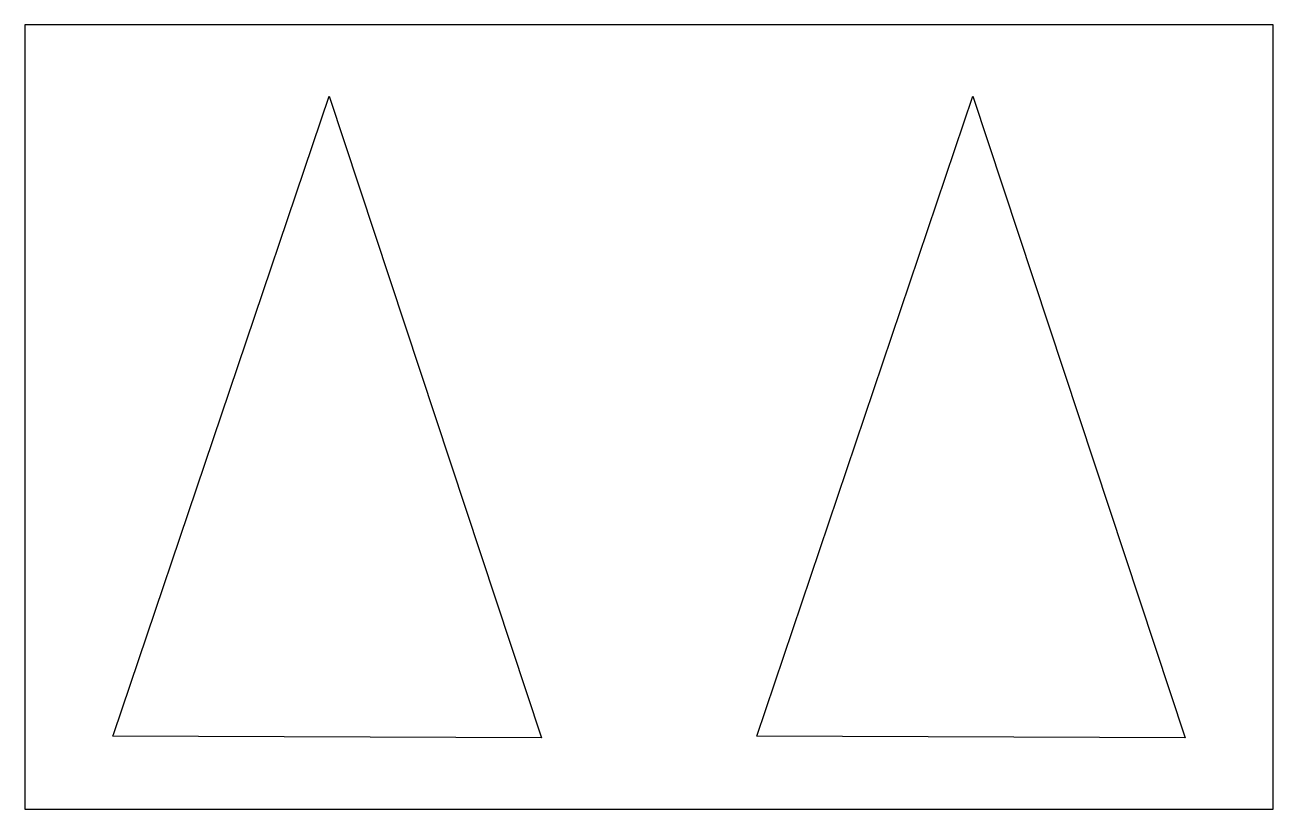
# Model space of a CAD drawing. Header units: inches. Extents: x 0 to 70, y 0 to 44.
import ezdxf

# ---------------------------------------------------------------- set-up
doc = ezdxf.new("R2010")
doc.units = ezdxf.units.IN
doc.header["$MEASUREMENT"] = 0
doc.layers.add('CUT', color=1, linetype='Continuous')

msp = doc.modelspace()

# ---------------------------------------------------------------- linework, layer by layer
at = {"layer": 'CUT'}
for points in [[(0, 0), (70, 0), (70, 44), (0, 44)], [(4.934, 4.095), (4.984, 4.244), (17.054, 40), (28.965, 4)], [(41.05, 4.094), (53.168, 40), (65.066, 4)]]:
    msp.add_lwpolyline(points, close=True, dxfattribs=at)

doc.saveas('drawing.dxf')
